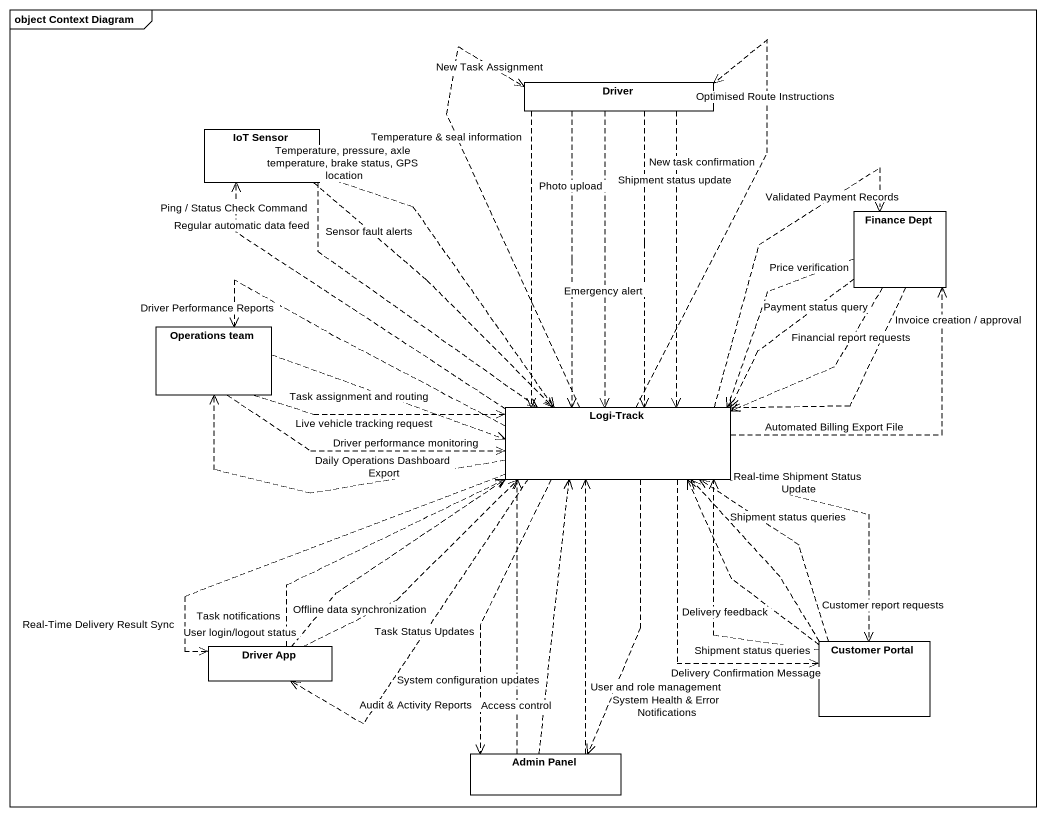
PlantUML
@startuml
mainframe object Context Diagram
rectangle Driver
rectangle "IoT Sensor" as IoT_Sensor
rectangle "Finance Dept" as Finance_Dept
rectangle "Operations team" as Operations_team
rectangle "Logi-Track" as Logi_Track
rectangle "Driver App" as Driver_App
rectangle "Customer Portal" as Customer_Portal
rectangle "Admin Panel" as Admin_Panel
Driver ..> Logi_Track : Emergency alert
Driver ..> Logi_Track : Photo upload
Driver ..> Logi_Track : New task confirmation
Driver ..> Logi_Track : Temperature & seal information
Driver ..> Logi_Track : Shipment status update
IoT_Sensor ..> Logi_Track : Sensor fault alerts
IoT_Sensor ..> Logi_Track : Regular automatic data feed
IoT_Sensor ..> Logi_Track : Temperature, pressure, axle temperature, brake status, GPS location
Finance_Dept ..> Logi_Track : Financial report requests
Finance_Dept ..> Logi_Track : Invoice creation / approval
Finance_Dept ..> Logi_Track : Price verification
Finance_Dept ..> Logi_Track : Payment status query
Operations_team .right.> Logi_Track : Task assignment and routing
Operations_team .right.> Logi_Track : Live vehicle tracking request
Operations_team .right.> Logi_Track : Driver performance monitoring
Logi_Track .up.> Driver : New Task Assignment
Logi_Track .up.> Driver : Optimised Route Instructions
Logi_Track .up.> IoT_Sensor : Ping / Status Check Command
Logi_Track .up.> Finance_Dept : Validated Payment Records
Logi_Track .up.> Finance_Dept : Automated Billing Export File
Logi_Track .left.> Operations_team : Daily Operations Dashboard Export
Logi_Track .left.> Operations_team : Driver Performance Reports
Logi_Track ..> Driver_App : Real-Time Delivery Result Sync
Logi_Track ..> Driver_App : Task Status Updates
Logi_Track ..> Customer_Portal : Real-time Shipment Status Update
Logi_Track ..> Customer_Portal : Delivery Confirmation Message
Logi_Track ..> Admin_Panel : Audit & Activity Reports
Logi_Track ..> Admin_Panel : System Health & Error Notifications
Driver_App .up.> Logi_Track : Task notifications
Driver_App .up.> Logi_Track : Offline data synchronization
Driver_App .up.> Logi_Track : User login/logout status
Customer_Portal .up.> Logi_Track : Delivery feedback
Customer_Portal .up.> Logi_Track : Shipment status queries
Customer_Portal .up.> Logi_Track : Shipment status queries
Customer_Portal .up.> Logi_Track : Customer report requests
Admin_Panel .up.> Logi_Track : System configuration updates
Admin_Panel .up.> Logi_Track : Access control
Admin_Panel .up.> Logi_Track : User and role management
@enduml
